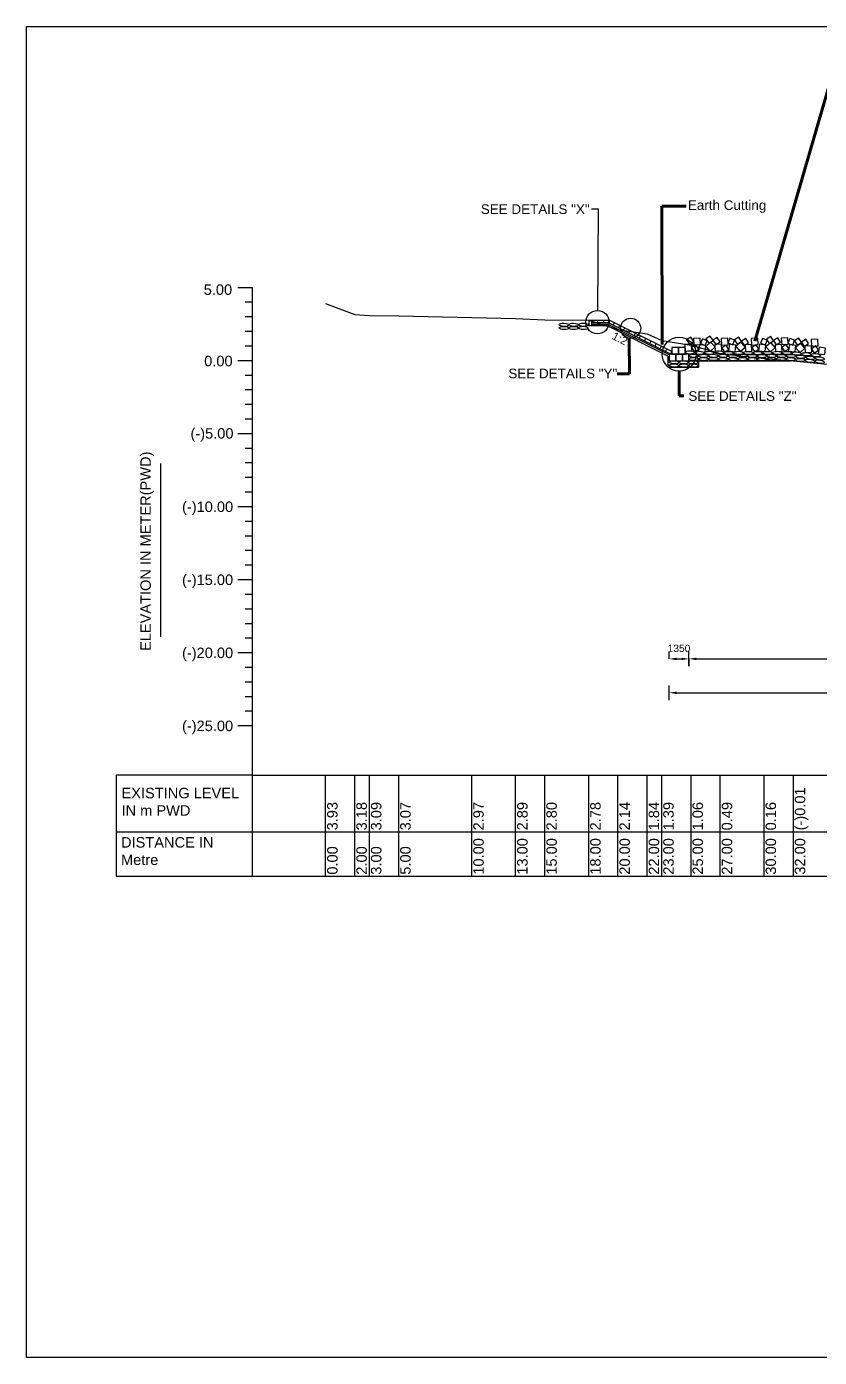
# Model space of a CAD drawing. Header units: inches. Extents: x 89000 to 1304432, y -10828 to 220529.
# Drawn here: x 623364 to 628788, y 71362 to 80472 of the extents above; entities that cross this region are included whole.
import ezdxf

# ---------------------------------------------------------------- set-up
doc = ezdxf.new("R2010")
doc.units = ezdxf.units.IN
doc.header["$LTSCALE"] = 7
doc.header["$MEASUREMENT"] = 0
doc.layers.add('LINE', color=7, linetype='Continuous')
doc.styles.get("Standard").update_dxf_attribs({"font": 'arial.ttf'})
doc.dimstyles.get("Standard").update_dxf_attribs({"dimtxt": 0.18, "dimasz": 0.18, "dimexe": 0.18, "dimexo": 0.0625, "dimgap": 0.09, "dimtad": 0, "dimtih": 1, "dimtoh": 1, "dimdec": 4, "dimzin": 0, "dimdsep": 46, "dimtxsty": 'Standard', "dimcen": 0.09, "dimadec": 0, "dimazin": 0, "dimtfac": 1, "dimtdec": 4, "dimtofl": 0, "dimtmove": 0, "dimatfit": 3, "dimfxl": 1, "dimtolj": 1, "dimtzin": 0, "dimarcsym": 0})

msp = doc.modelspace()

# ---------------------------------------------------------------- linework, layer by layer
at = {"color": 0, "linetype": 'Continuous', "lineweight": -3, "ltscale": 0.5}
for p, q in [((624909.82337, 78684.93749), (624809.82337, 78684.93749)), ((624909.82337, 74656.85081), (624909.82337, 78684.93749)), ((624909.82337, 78584.93749), (624859.82337, 78584.93749)), ((625409.82337, 78577.43749), (625609.82337, 78502.43749)), ((624909.82337, 78484.93749), (624859.82337, 78484.93749)), ((625609.82337, 78502.43749), (625709.82337, 78493.43749)), ((625709.82337, 78493.43749), (625909.82337, 78492.43749)), ((625909.82337, 78492.43749), (626409.82337, 78481.43749)), ((626409.82337, 78481.43749), (626709.82337, 78474.43749)), ((626709.82337, 78474.43749), (626909.82337, 78465.43749)), ((626909.82337, 78465.43749), (627209.82337, 78463.43749)), ((627209.82337, 78463.43749), (627409.82337, 78398.53749)), ((627209.82337, 78463.43749), (627209.82337, 78423.43749)), ((627209.82337, 78463.43749), (627349.82337, 78463.43749)), ((627229.82337, 78463.43749), (627229.82337, 78423.43749)), ((627345.10201, 78443.43749), (627229.82337, 78443.43749)), ((627269.82337, 78463.43749), (627269.82337, 78443.43749)), ((627309.82337, 78463.43749), (627309.82337, 78443.43749)), ((627344.76546, 78462.53787), (627344.76546, 78443.43749)), ((627772.10263, 78229.93717), (627345.10201, 78443.43749)), ((627778.86095, 78248.9187), (627349.82337, 78463.43749)), ((627377.02053, 78427.47822), (627385.96481, 78445.36677)), ((624909.82337, 78384.93749), (624859.82337, 78384.93749)), ((627338.23711, 78423.43749), (627209.82337, 78423.43749)), ((627342.74133, 78433.43749), (627229.82337, 78433.43749)), ((627750.54087, 78217.28561), (627338.23711, 78423.43749)), ((627760.54087, 78224.53772), (627342.74133, 78433.43749)), ((627409.82337, 78398.53749), (627609.82337, 78368.53749)), ((627412.79762, 78409.58968), (627421.74189, 78427.47822)), ((627448.57471, 78391.70114), (627457.51898, 78409.58968)), ((627484.3518, 78373.81259), (627493.29607, 78391.70114)), ((627520.12889, 78355.92405), (627529.07316, 78373.81259)), ((627555.90597, 78338.03551), (627564.85024, 78355.92405)), ((627609.82337, 78368.53749), (627709.82337, 78323.53749)), ((624909.82337, 78284.93749), (624859.82337, 78284.93749)), ((627591.68306, 78320.14696), (627600.62733, 78338.03551)), ((627627.46015, 78302.25842), (627636.40442, 78320.14696)), ((627663.23724, 78284.36987), (627672.18151, 78302.25842)), ((627699.01432, 78266.48133), (627707.9586, 78284.36987)), ((627709.82337, 78323.53749), (627909.82337, 78290.53749)), ((627734.79141, 78248.59279), (627743.73568, 78266.48133)), ((627909.82337, 78290.53749), (628109.82337, 78233.53749)), ((624909.82337, 78184.93749), (624809.82337, 78184.93749)), ((627760.54087, 78184.93717), (627910.28898, 78184.93749)), ((627770.5685, 78230.70424), (627779.51277, 78248.59279)), ((627895.54087, 78184.93749), (628594.79211, 78184.74757)), ((627959.78118, 78184.88093), (627959.78118, 78140.61071)), ((628109.82337, 78233.53749), (628409.82337, 78200.53749)), ((628409.82337, 78200.53749), (628609.82337, 78183.53749)), ((628609.82337, 78183.53749), (628909.82337, 78155.53749)), ((624909.82337, 78084.93749), (624859.82337, 78084.93749)), ((627750.54087, 78140.61071), (627959.78118, 78140.61071)), ((624909.82337, 77984.93749), (624859.82337, 77984.93749)), ((624909.82337, 77884.93749), (624859.82337, 77884.93749)), ((624909.82337, 77784.93749), (624859.82337, 77784.93749)), ((624909.82337, 77684.93749), (624809.82337, 77684.93749)), ((624909.82337, 77584.93749), (624859.82337, 77584.93749)), ((624909.82337, 77484.93749), (624859.82337, 77484.93749)), ((624909.82337, 77384.93749), (624859.82337, 77384.93749)), ((624909.82337, 77284.93749), (624859.82337, 77284.93749)), ((624909.82337, 77184.93749), (624809.82337, 77184.93749)), ((624909.82337, 77084.93749), (624859.82337, 77084.93749)), ((624909.82337, 76984.93749), (624859.82337, 76984.93749)), ((624909.82337, 76884.93749), (624859.82337, 76884.93749)), ((624909.82337, 76784.93749), (624859.82337, 76784.93749)), ((624909.82337, 76684.93749), (624809.82337, 76684.93749)), ((624909.82337, 76584.93749), (624859.82337, 76584.93749)), ((624909.82337, 76484.93749), (624859.82337, 76484.93749)), ((624909.82337, 76384.93749), (624859.82337, 76384.93749)), ((624909.82337, 76284.93749), (624859.82337, 76284.93749)), ((624909.82337, 76184.93749), (624809.82337, 76184.93749)), ((624909.82337, 76084.93749), (624859.82337, 76084.93749)), ((624909.82337, 75984.93749), (624859.82337, 75984.93749))]:
    msp.add_line(p, q, dxfattribs=at)
at = {"color": 0, "lineweight": -3, "ltscale": 0.5}
for p, q in [((627750.54087, 78217.28561), (627750.54087, 78140.61071)), ((627760.54087, 76143.79552), (627760.54087, 76193.79552)), ((627895.54087, 76093.79552), (627895.54087, 76193.79552)), ((627810.54087, 76143.79552), (627845.54087, 76143.79552)), ((627895.54087, 76143.79552), (627895.54087, 76093.79552)), ((627945.54087, 76143.79552), (630018.14373, 76143.79552)), ((627760.54087, 75862.06353), (627760.54087, 75962.06353)), ((627810.54087, 75912.06353), (632345.54087, 75912.06353))]:
    msp.add_line(p, q, dxfattribs=at)
at = {"color": 0, "lineweight": -2}
for p, q in [((624909.82337, 75884.93749), (624859.82337, 75884.93749)), ((624909.82337, 75784.93749), (624859.82337, 75784.93749)), ((624909.82337, 75684.93749), (624809.82337, 75684.93749)), ((624906.63776, 75347.29236), (635909.82337, 75347.29236)), ((625409.82337, 74656.85081), (625409.82337, 75347.29236)), ((625609.82337, 74656.85081), (625609.82337, 75347.29236)), ((625709.82337, 74656.85081), (625709.82337, 75347.29236)), ((625909.82337, 74656.85081), (625909.82337, 75347.29236)), ((626409.82337, 74656.85081), (626409.82337, 75347.29236)), ((626709.82337, 74656.85081), (626709.82337, 75347.29236)), ((626909.82337, 74656.85081), (626909.82337, 75347.29236)), ((627209.82337, 74656.85081), (627209.82337, 75347.29236)), ((627409.82337, 74656.85081), (627409.82337, 75347.29236)), ((627609.82337, 74656.85081), (627609.82337, 75347.29236)), ((627709.82337, 74656.85081), (627709.82337, 75347.29236)), ((627909.82337, 74656.85081), (627909.82337, 75347.29236)), ((628109.82337, 74656.85081), (628109.82337, 75347.29236)), ((628409.82337, 74656.85081), (628409.82337, 75347.29236)), ((628609.82337, 74656.85081), (628609.82337, 75347.29236)), ((623975.2655, 74959.93749), (635909.82337, 74959.93749)), ((623975.2655, 74656.85081), (635909.82337, 74656.85081))]:
    msp.add_line(p, q, dxfattribs=at)
at = {"color": 0, "linetype": 'Continuous', "lineweight": -3, "ltscale": 0.5}
for points in [[(627898.19066, 78297.5741), (627927.843, 78316.16815), (627909.24895, 78345.82049), (627879.59661, 78327.22643), (627898.19066, 78297.5741)], [(628030.49733, 78305.71182), (628060.14967, 78324.30587), (628041.55561, 78353.95821), (628011.90327, 78335.36416), (628030.49733, 78305.71182)], [(628078.4112, 78296.45973), (628108.06354, 78315.05378), (628089.46948, 78344.70612), (628059.81714, 78326.11207), (628078.4112, 78296.45973)], [(628226.23501, 78297.92695), (628255.88735, 78316.521), (628237.2933, 78346.17334), (628207.64096, 78327.57929), (628226.23501, 78297.92695)], [(628444.95289, 78303.20876), (628474.60523, 78321.80281), (628456.01118, 78351.45515), (628426.35884, 78332.8611), (628444.95289, 78303.20876)], [(627870.1393, 78250.94456), (627915.06988, 78253.44325), (627912.57118, 78298.37383), (627867.64061, 78295.87514), (627870.1393, 78250.94456)], [(627932.6715, 78245.14603), (627962.32383, 78263.74008), (627943.72978, 78293.39242), (627914.07744, 78274.79837), (627932.6715, 78245.14603)], [(627930.00599, 78292.65149), (627974.93656, 78295.15018), (627972.43787, 78340.08076), (627927.50729, 78337.58206), (627930.00599, 78292.65149)], [(628011.54643, 78288.86789), (627966.92777, 78294.71388), (627961.08178, 78250.09523), (628005.70044, 78244.24924), (628011.54643, 78288.86789)], [(627974.9148, 78302.04567), (628007.57455, 78289.46232), (628020.1579, 78322.12207), (627987.49815, 78334.70542), (627974.9148, 78302.04567)], [(628074.29697, 78279.25597), (628043.94823, 78312.48178), (628010.72243, 78282.13304), (628041.07116, 78248.90723), (628074.29697, 78279.25597)], [(628075.98359, 78250.80378), (628120.91416, 78253.30247), (628118.41547, 78298.23304), (628073.4849, 78295.73435), (628075.98359, 78250.80378)], [(628119.00949, 78291.03077), (628163.94007, 78293.52946), (628161.44137, 78338.46004), (628116.5108, 78335.96134), (628119.00949, 78291.03077)], [(628138.27629, 78243.62869), (628167.92863, 78262.22274), (628149.33458, 78291.87508), (628119.68224, 78273.28103), (628138.27629, 78243.62869)], [(628162.86895, 78306.58728), (628195.5287, 78294.00393), (628208.11205, 78326.66368), (628175.4523, 78339.24703), (628162.86895, 78306.58728)], [(628216.87581, 78291.4333), (628172.25715, 78297.27929), (628166.41116, 78252.66064), (628211.02982, 78246.81465), (628216.87581, 78291.4333)], [(628279.13539, 78278.77105), (628248.78665, 78311.99685), (628215.56084, 78281.64811), (628245.90958, 78248.42231), (628279.13539, 78278.77105)], [(628273.31615, 78289.5869), (628302.96849, 78308.18095), (628284.37444, 78337.83329), (628254.7221, 78319.23924), (628273.31615, 78289.5869)], [(628281.60094, 78248.28506), (628326.53151, 78250.78375), (628324.03282, 78295.71433), (628279.10224, 78293.21563), (628281.60094, 78248.28506)], [(628324.62977, 78292.55241), (628369.56034, 78295.0511), (628367.06165, 78339.98168), (628322.13107, 78337.48298), (628324.62977, 78292.55241)], [(628343.49842, 78245.80308), (628373.15076, 78264.39714), (628354.55671, 78294.04948), (628324.90437, 78275.45542), (628343.49842, 78245.80308)], [(628422.37335, 78292.05408), (628377.7547, 78297.90007), (628371.90871, 78253.28142), (628416.52736, 78247.43542), (628422.37335, 78292.05408)], [(628385.74172, 78305.23185), (628418.40147, 78292.6485), (628430.98482, 78325.30825), (628398.32507, 78337.89161), (628385.74172, 78305.23185)], [(628485.75861, 78276.59647), (628455.40987, 78309.82227), (628422.18406, 78279.47354), (628452.5328, 78246.24773), (628485.75861, 78276.59647)], [(628492.86676, 78293.95667), (628522.5191, 78312.55072), (628503.92505, 78342.20306), (628474.27271, 78323.60901), (628492.86676, 78293.95667)], [(628487.44523, 78248.14428), (628532.3758, 78250.64297), (628529.87711, 78295.57354), (628484.94653, 78293.07485), (628487.44523, 78248.14428)], [(628530.05198, 78295.34333), (628574.98255, 78297.84203), (628572.48386, 78342.7726), (628527.55329, 78340.27391), (628530.05198, 78295.34333)], [(628549.31878, 78247.94125), (628578.97112, 78266.5353), (628560.37707, 78296.18764), (628530.72473, 78277.59359), (628549.31878, 78247.94125)], [(628573.03721, 78304.84035), (628605.69696, 78292.257), (628618.28031, 78324.91675), (628585.62056, 78337.5001), (628573.03721, 78304.84035)], [(628627.04407, 78289.68637), (628582.42541, 78295.53236), (628576.57942, 78250.91371), (628621.19808, 78245.06772), (628627.04407, 78289.68637)], [(628635.97195, 78290.5031), (628665.62429, 78309.09715), (628647.03024, 78338.74949), (628617.3779, 78320.15544), (628635.97195, 78290.5031)], [(628688.87233, 78271.34719), (628658.52359, 78304.573), (628625.29779, 78274.22426), (628655.64653, 78240.99846), (628688.87233, 78271.34719)], [(628684.73446, 78283.21862), (628714.3868, 78301.81268), (628695.79275, 78331.46502), (628666.14041, 78312.87096), (628684.73446, 78283.21862)], [(628690.84707, 78240.18662), (628735.77764, 78242.68531), (628733.27895, 78287.61588), (628688.34837, 78285.11719), (628690.84707, 78240.18662)], [(628733.8759, 78284.45397), (628778.80647, 78286.95266), (628776.30778, 78331.88323), (628731.3772, 78329.38454), (628733.8759, 78284.45397)], [(628752.74455, 78237.70464), (628782.39689, 78256.29869), (628763.80283, 78285.95103), (628734.1505, 78267.35698), (628752.74455, 78237.70464)], [(628830.07461, 78271.92009), (628785.45596, 78277.76608), (628779.60997, 78233.14742), (628824.22862, 78227.30143), (628830.07461, 78271.92009)]]:
    msp.add_lwpolyline(points, dxfattribs=at)
for points in [[(627778.86095, 78229.93717), (627823.86095, 78229.93717), (627823.86095, 78274.93717), (627778.86095, 78274.93717)], [(627823.86095, 78229.93717), (627868.86095, 78229.93717), (627868.86095, 78274.93717), (627823.86095, 78274.93717)], [(627760.54087, 78184.93717), (627805.54087, 78184.93717), (627805.54087, 78229.93717), (627760.54087, 78229.93717)], [(627805.54087, 78184.93717), (627850.54087, 78184.93717), (627850.54087, 78229.93717), (627805.54087, 78229.93717)], [(627850.54087, 78184.93717), (627895.54087, 78184.93717), (627895.54087, 78229.93717), (627850.54087, 78229.93717)]]:
    msp.add_lwpolyline(points, close=True, dxfattribs=at)
at = {"color": 0, "lineweight": -3, "ltscale": 0.5}
msp.add_lwpolyline([(624906.63776, 75347.29236), (623975.2655, 75347.29236), (623975.2655, 74656.85081)], dxfattribs=at)
at = {"color": 0, "linetype": 'Continuous', "lineweight": -3, "ltscale": 0.5}
for centre, radius in [((627269.82337, 78449.22431), 79.73647), ((627496.59444, 78407.14335), 68.91404), ((627828.04087, 78229.93717), 116.13597)]:
    msp.add_circle(centre, radius, dxfattribs=at)
for centre, major_axis in [((627041.40984, 78430.57879), (-33.26735, 0.72971)), ((627107.32467, 78430.88277), (-33.26735, 0.72971)), ((627173.45235, 78431.23752), (-33.26735, 0.72971)), ((627041.40984, 78408.96697), (-33.26735, 0.72971)), ((627107.68344, 78409.18044), (-33.26735, 0.72971)), ((627173.31133, 78409.44296), (-33.26735, 0.72971)), ((627901.68644, 78241.80927), (33.26605, -0.78676)), ((628102.23794, 78241.50684), (33.26605, -0.78676)), ((627794.29477, 78152.08424), (33.24721, -1.36831)), ((627794.34609, 78174.093), (33.24721, -1.36831)), ((627860.38476, 78151.86081), (33.24721, -1.36831)), ((627860.43608, 78173.86957), (33.24721, -1.36831)), ((627926.05104, 78152.22729), (-33.26735, 0.72971)), ((627926.55149, 78174.23605), (-33.26735, 0.72971)), ((627928.80179, 78218.31423), (33.26605, -0.78676)), ((627928.80179, 78196.53114), (33.26605, -0.78676)), ((627967.89534, 78238.39433), (33.26605, -0.78676)), ((627995.48973, 78217.88253), (33.26605, -0.78676)), ((627995.48973, 78196.09944), (33.26605, -0.78676)), ((628034.5773, 78238.82604), (33.26605, -0.78676)), ((628062.17169, 78218.31423), (33.26605, -0.78676)), ((628062.17169, 78196.53114), (33.26605, -0.78676)), ((628129.35329, 78218.01181), (33.26605, -0.78676)), ((628129.35329, 78196.22872), (33.26605, -0.78676)), ((628168.44683, 78238.09191), (33.26605, -0.78676)), ((628196.04122, 78217.5801), (33.26605, -0.78676)), ((628196.04122, 78195.79701), (33.26605, -0.78676)), ((628235.12879, 78238.52361), (33.26605, -0.78676)), ((628262.72318, 78218.01181), (33.26605, -0.78676)), ((628262.72318, 78196.22872), (33.26605, -0.78676)), ((628301.30931, 78238.26076), (33.26605, -0.78676)), ((628328.62349, 78217.6697), (33.26605, -0.78676)), ((628328.89891, 78195.80636), (33.26605, -0.78676)), ((628367.14595, 78237.36391), (33.26605, -0.78676)), ((628394.20867, 78195.1598), (33.26605, -0.78676)), ((628395.14269, 78216.77285), (33.26605, -0.78676)), ((628433.21011, 78238.26076), (33.26605, -0.78676)), ((628459.46398, 78196.31803), (33.26605, -0.78676)), ((628461.43437, 78218.11813), (33.26605, -0.78676)), ((628499.47622, 78238.30434), (33.26605, -0.78676)), ((628526.37042, 78196.10387), (33.26605, -0.78676)), ((628528.58823, 78217.74791), (33.24693, -1.37489)), ((628565.79773, 78238.14268), (33.24693, -1.37489)), ((628592.69802, 78195.74409), (33.26605, -0.78676)), ((628595.37087, 78217.35685), (33.24693, -1.37489)), ((628631.95159, 78234.40374), (33.24693, -1.37489)), ((628658.25925, 78190.06056), (33.26605, -0.78676)), ((628660.96802, 78212.22081), (33.24693, -1.37489)), ((628697.54874, 78229.2677), (33.24693, -1.37489)), ((628724.23011, 78183.95438), (32.81444, -5.51918)), ((628726.55319, 78205.11379), (32.81444, -5.51918)), ((628763.46331, 78223.56348), (33.1616, -2.74898)), ((628789.03693, 78178.15331), (32.81444, -5.51918)), ((628790.17453, 78200.37404), (32.81444, -5.51918))]:
    msp.add_ellipse(centre, major_axis=major_axis, ratio=0.3297157707, dxfattribs=at)
for points in [[(627810.54087, 76152.12886), (627810.54087, 76135.46219), (627760.54087, 76143.79552)], [(627845.54087, 76152.12886), (627845.54087, 76135.46219), (627895.54087, 76143.79552)], [(627945.54087, 76152.12886), (627945.54087, 76135.46219), (627895.54087, 76143.79552)], [(627810.54087, 75920.39686), (627810.54087, 75903.7302), (627760.54087, 75912.06353)]]:
    msp.add_solid(points, dxfattribs=at)
at = {"layer": 'LINE', "color": 0, "linetype": 'ByBlock', "lineweight": -3, "ltscale": 0.5}
msp.add_lwpolyline([(623363.72975, 80472.06789), (636592.79865, 80472.06789), (636592.79865, 71362.43057), (623363.72975, 71362.43057)], close=True, dxfattribs=at)

# ---------------------------------------------------------------- texts
at = {"color": 0, "linetype": 'Continuous', "lineweight": -3, "ltscale": 0.5}
msp.add_text('1:2', height=55, rotation=333.148158475, dxfattribs=at).set_placement((627363.10468, 78336.61963))
at = {"color": 0, "lineweight": -2}
msp.add_text('ELEVATION IN METER(PWD)', height=71.5, rotation=90, dxfattribs=at).set_placement((624213.54919, 76198.1139))
at = {"color": 0, "linetype": 'Continuous', "lineweight": -3, "ltscale": 0.5}
for s, insert, char_height, attachment_point in [('SEE DETAILS "X"', (626471.24012, 79255.41234), 65.8288233, 1), ('Earth Cutting', (627888.18525, 79283.20124), 65.8288233, 1), ('SEE DETAILS "Y"', (627404.7942, 78130.80171), 65.8288233, 3), ('SEE DETAILS "Z"', (628631.56168, 77976.06451), 65.8288233, 3), ('\\A1;1350', (627827.45719, 76215.72786), 50, 5)]:
    msp.add_mtext(s, dxfattribs=dict(at, insert=insert, char_height=char_height, attachment_point=attachment_point))
at = {"color": 0, "linetype": 'Continuous', "lineweight": -3, "ltscale": 0.5, "char_height": 71.5, "width": 200, "attachment_point": 1}
for s, insert in [('5.00', (624575.51529, 78707.43485)), ('0.00', (624578.83046, 78218.71551)), ('(-)5.00', (624484.85115, 77723.29135)), ('(-)10.00', (624427.05555, 77221.17229)), ('(-)15.00', (624427.05555, 76721.17229)), ('(-)20.00', (624427.05555, 76221.17229))]:
    msp.add_mtext(s, dxfattribs=dict(at, insert=insert))
at = {"color": 0, "lineweight": -2, "char_height": 71.5, "attachment_point": 1}
for s, insert, width in [('(-)25.00', (624427.05555, 75721.17229), 200), ('EXISTING LEVEL IN m PWD', (624012.9953, 75261.28875), 882.203068), ('DISTANCE IN Metre', (624009.5334, 74923.79439), 693.1606491)]:
    msp.add_mtext(s, dxfattribs=dict(at, insert=insert, width=width))
at = {"color": 0, "lineweight": -2, "char_height": 71.5, "width": 215, "attachment_point": 1, "rotation": 90}
for s, insert in [('(-)0.01', (628619.82337, 74969.93749)), ('3.93', (625419.82337, 74969.93749)), ('3.18', (625619.82337, 74969.93749)), ('3.09', (625719.82337, 74969.93749)), ('3.07', (625919.82337, 74969.93749)), ('2.97', (626419.82337, 74969.93749)), ('2.89', (626719.82337, 74969.93749)), ('2.80', (626919.82337, 74969.93749)), ('2.78', (627219.82337, 74969.93749)), ('2.14', (627419.82337, 74969.93749)), ('1.84', (627619.82337, 74969.93749)), ('1.39', (627719.82337, 74969.93749)), ('1.06', (627919.82337, 74969.93749)), ('0.49', (628119.82337, 74969.93749)), ('0.16', (628419.82337, 74969.93749)), ('10.00', (626419.82337, 74666.85081)), ('13.00', (626719.82337, 74666.85081)), ('15.00', (626919.82337, 74666.85081)), ('18.00', (627219.82337, 74666.85081)), ('20.00', (627419.82337, 74666.85081)), ('22.00', (627619.82337, 74666.85081)), ('23.00', (627719.82337, 74666.85081)), ('25.00', (627919.82337, 74666.85081)), ('27.00', (628119.82337, 74666.85081)), ('30.00', (628419.82337, 74666.85081)), ('32.00', (628619.82337, 74666.85081)), ('0.00', (625419.82337, 74666.85081)), ('2.00', (625619.82337, 74666.85081)), ('3.00', (625719.82337, 74666.85081)), ('5.00', (625919.82337, 74666.85081))]:
    msp.add_mtext(s, dxfattribs=dict(at, insert=insert))

# ---------------------------------------------------------------- leaders
at = {"color": 0, "linetype": 'Continuous', "lineweight": -3, "ltscale": 0.5}
for points, override in [([(628345.5763, 78319.53386), (628860.0636, 80084.10629), (629211.96086, 80083.9429)], {"dimtxt": 0.9, "dimasz": 0.7, "dimclrd": 7, "dimclre": 7, "dimclrt": 7, "dimlwd": 65535, "dimlwe": 65535}), ([(627272.86582, 78523.39751), (627275.7894, 79222.75612), (627229.77445, 79222.75612)], {"dimfxl": 0.15, "dimfxlon": 1}), ([(627713.03632, 78295.10817), (627710.95069, 79242.64469), (627875.47013, 79242.64469)], {"dimtxt": 0.9, "dimasz": 0.7, "dimclrd": 7, "dimclre": 7, "dimclrt": 7, "dimlwd": 65535, "dimlwe": 65535}), ([(627485.96032, 78339.05473), (627487.65666, 78094.58965), (627404.09318, 78094.58965)], {"dimtxt": 0.9, "dimasz": 0.7, "dimclrd": 7, "dimclre": 7, "dimclrt": 7, "dimlwd": 65535, "dimlwe": 65535}), ([(627828.04087, 78113.80121), (627828.04087, 77944.48769), (627860.31226, 77944.48769)], {"dimtxt": 0.9, "dimasz": 0.7, "dimclrd": 7, "dimclre": 7, "dimclrt": 7, "dimlwd": 65535, "dimlwe": 65535}), ([(624280.06096, 77481.12692), (624280.06096, 76295.43226)], {"dimasz": 1, "dimgap": 0.09, "dimtad": 0, "dimfxl": 0.15, "dimfxlon": 1})]:
    msp.add_leader(points, dimstyle='Standard', override=override, dxfattribs=at)

doc.saveas('drawing.dxf')
